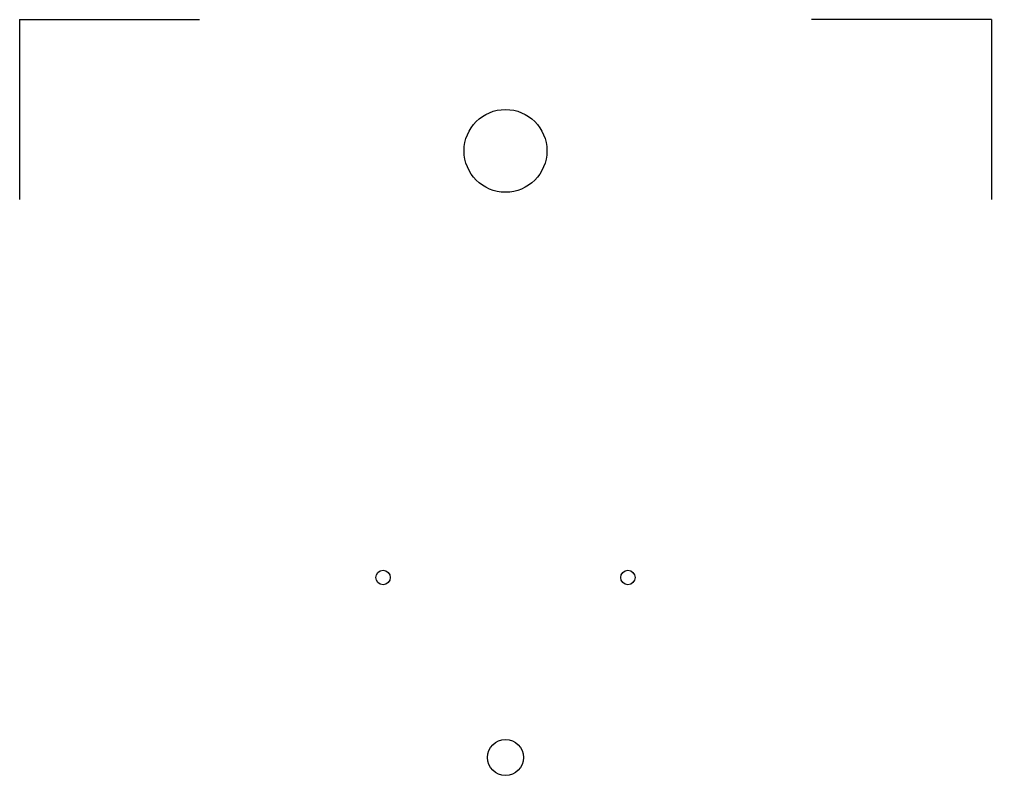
# Model space of a CAD drawing. Header units: millimetres. Extents: x 2459 to 2729, y 1304 to 1514.
import ezdxf

# ---------------------------------------------------------------- set-up
doc = ezdxf.new("R2010")
doc.units = ezdxf.units.MM

msp = doc.modelspace()

# ---------------------------------------------------------------- linework, layer by layer
for p, q in [((2459.27, 1513.73), (2459.27, 1463.73)), ((2459.27, 1513.73), (2509.27, 1513.73)), ((2729.27, 1513.73), (2679.27, 1513.73)), ((2729.27, 1513.73), (2729.27, 1463.73))]:
    msp.add_line(p, q)
for centre, radius in [((2594.27, 1477.23), 11.5), ((2560.27, 1358.73), 2), ((2628.27, 1358.73), 2), ((2594.27, 1308.73), 5)]:
    msp.add_circle(centre, radius)

doc.saveas('drawing.dxf')
